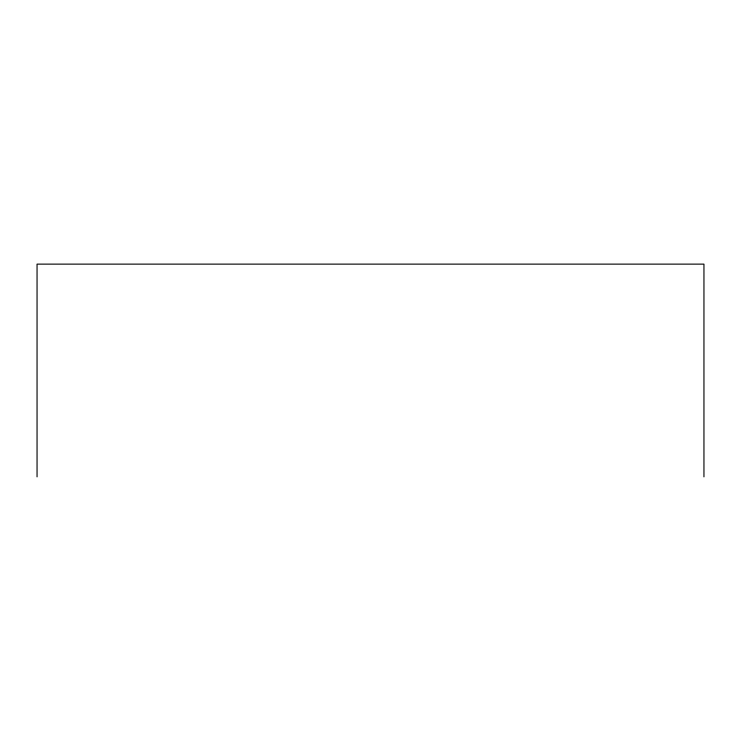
<?xml version="1.0" encoding="UTF-8"?>
<svg xmlns="http://www.w3.org/2000/svg" width="741" height="741" viewBox="0 0 741 741"><rect width="100%" height="100%" fill="white"/><g stroke="black" fill="none" stroke-linecap="round" stroke-linejoin="round"><path stroke-width="1.11" d="M703.95 476.871L703.95 264.129L37.05 264.129L37.05 476.871"/></g></svg>
